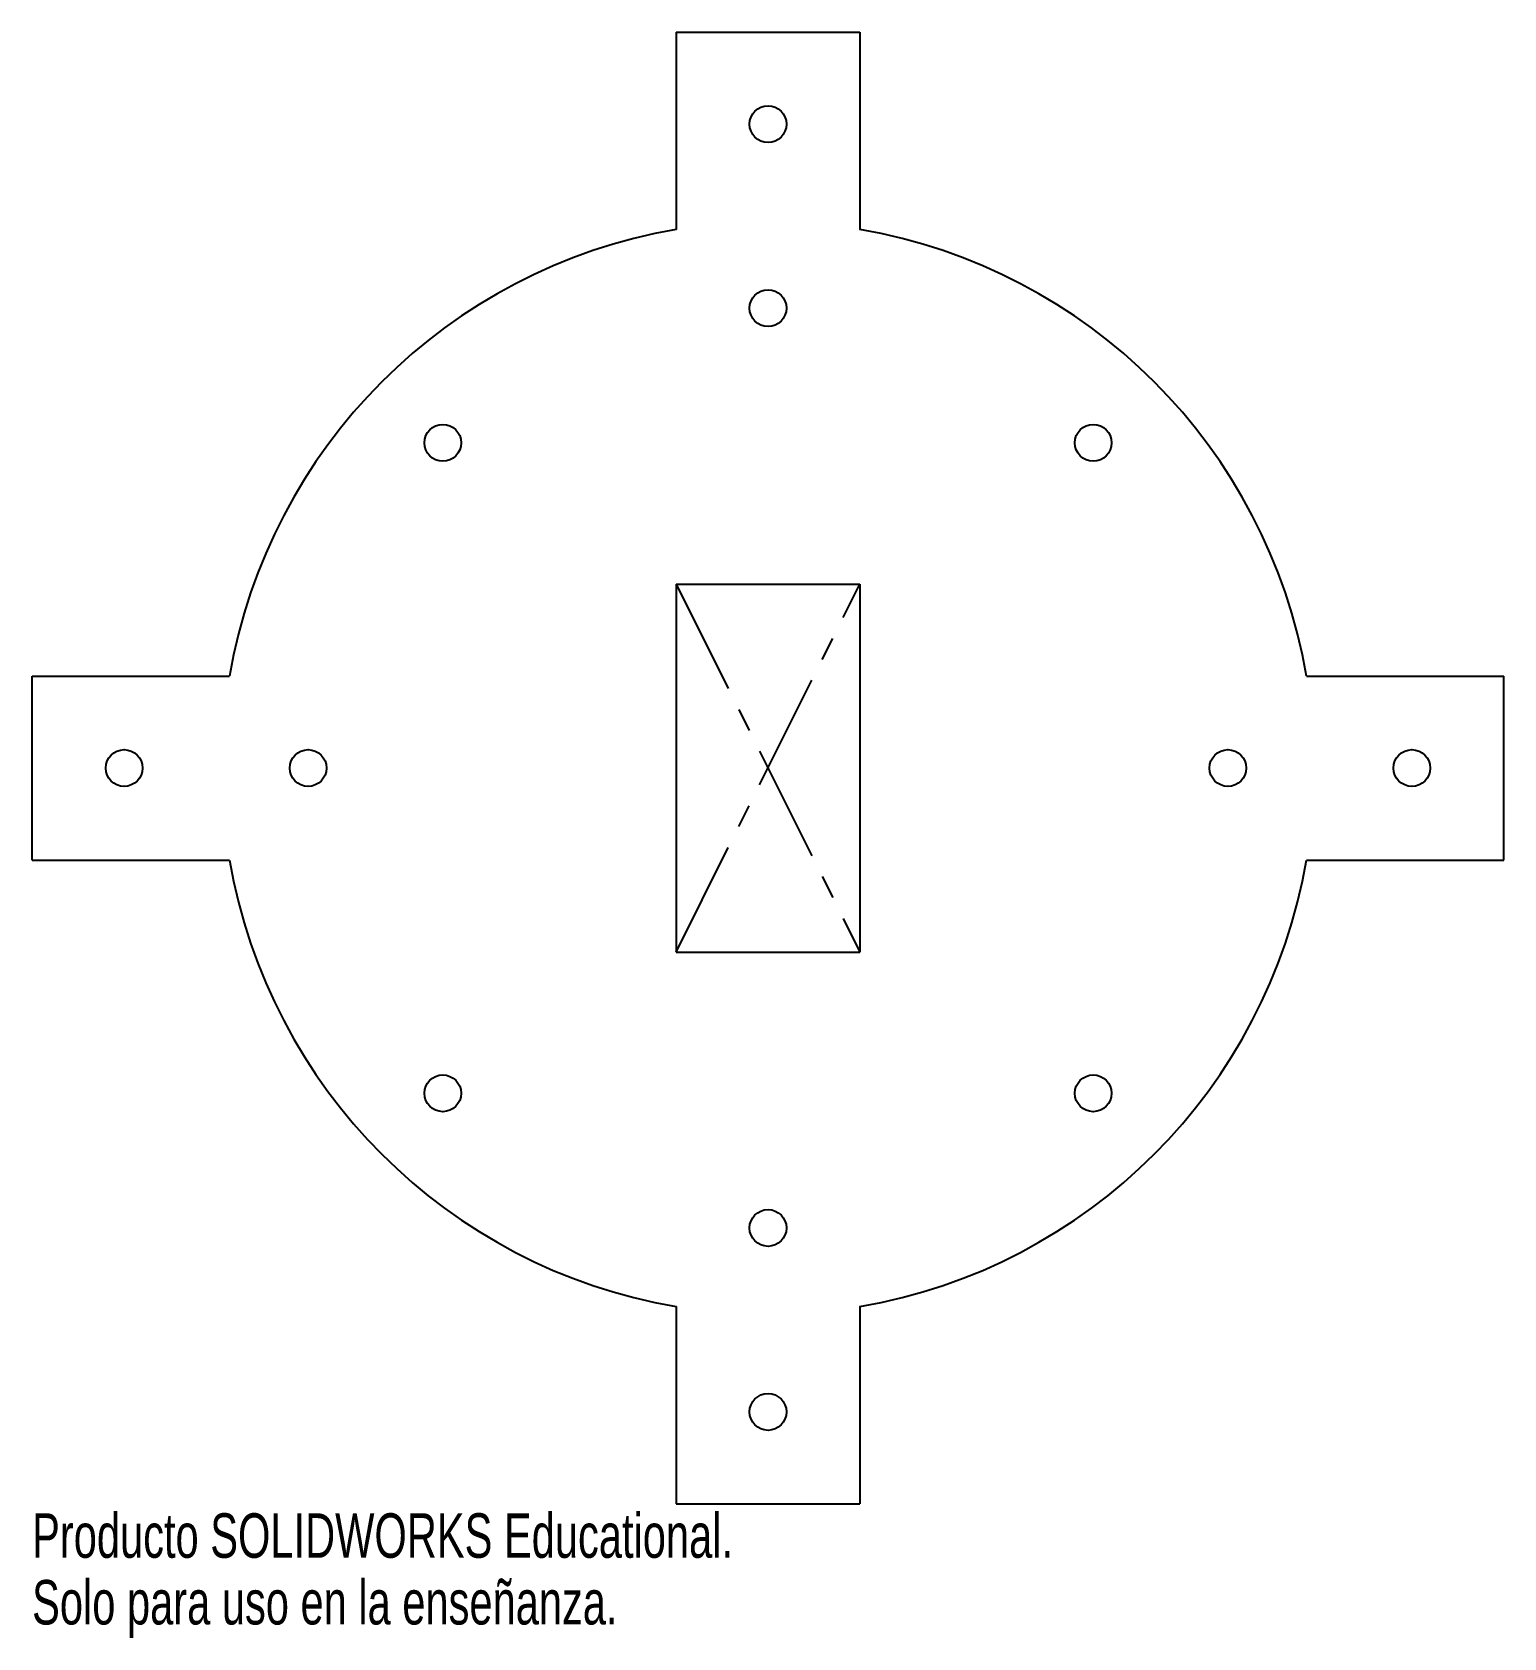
# Model space of a CAD drawing. Header units: millimetres. Extents: x -80 to 80, y -95 to 80.
import ezdxf

# ---------------------------------------------------------------- set-up
doc = ezdxf.new("R2010")
doc.units = ezdxf.units.MM
doc.header["$PDSIZE"] = -1
doc.linetypes.add('CENTERX2', pattern=[20.32, 12.7, -2.54, 2.54, -2.54])
doc.styles.add('SLDTEXTSTYLE0', font='TXT', dxfattribs={"width": 0.7})

msp = doc.modelspace()

# ---------------------------------------------------------------- linework, layer by layer
at = {"color": 7, "linetype": 'Continuous', "lineweight": 25}
for p, q in [((-10, 80), (10, 80)), ((-10, 80), (-10, 58.53)), ((10, 80), (10, 58.53)), ((-80, -10), (-80, 10)), ((-80, 10), (-58.53, 10)), ((58.53, 10), (80, 10)), ((80, -10), (80, 10)), ((-80, -10), (-58.53, -10)), ((58.53, -10), (80, -10)), ((-10, -58.53), (-10, -80)), ((10, -58.53), (10, -80)), ((-10, -80), (10, -80))]:
    msp.add_line(p, q, dxfattribs=at)
at = {"color": 7, "linetype": 'Continuous'}
for p, q in [((-10, 20), (10, 20)), ((-10, 20), (-10, -20)), ((10, 20), (10, -20)), ((-10, -20), (10, -20))]:
    msp.add_line(p, q, dxfattribs=at)
at = {"color": 7, "linetype": 'CENTERX2'}
for p, q in [((-10, 20), (10, -20)), ((-10, -20), (10, 20))]:
    msp.add_line(p, q, dxfattribs=at)
at = {"color": 7, "linetype": 'Continuous', "lineweight": 25}
for centre in [(0, 70), (0, 50), (-35.36, 35.36), (35.36, 35.36), (-70, 0), (-50, 0), (50, 0), (70, 0), (-35.36, -35.36), (35.36, -35.36), (0, -50), (0, -70)]:
    msp.add_circle(centre, 2, dxfattribs=at)
for start, end in [(99.6954, 170.3046), (9.6954, 80.3046), (189.6954, 260.3046), (279.6954, 350.3046)]:
    msp.add_arc((0, 0), 59.38, start, end, dxfattribs=at)
at = {"color": 7, "linetype": 'Continuous'}
msp.add_point((0, 0), dxfattribs=at)

# ---------------------------------------------------------------- texts
at = {"color": 7, "linetype": 'Continuous', "char_height": 4.8336, "attachment_point": 1, "style": 'SLDTEXTSTYLE0'}
for s, insert in [('Producto SOLIDWORKS Educational.', (-80, -81.02)), ('Solo para uso en la enseñanza.', (-80, -88.27))]:
    msp.add_mtext(s, dxfattribs=dict(at, insert=insert))

doc.saveas('drawing.dxf')
